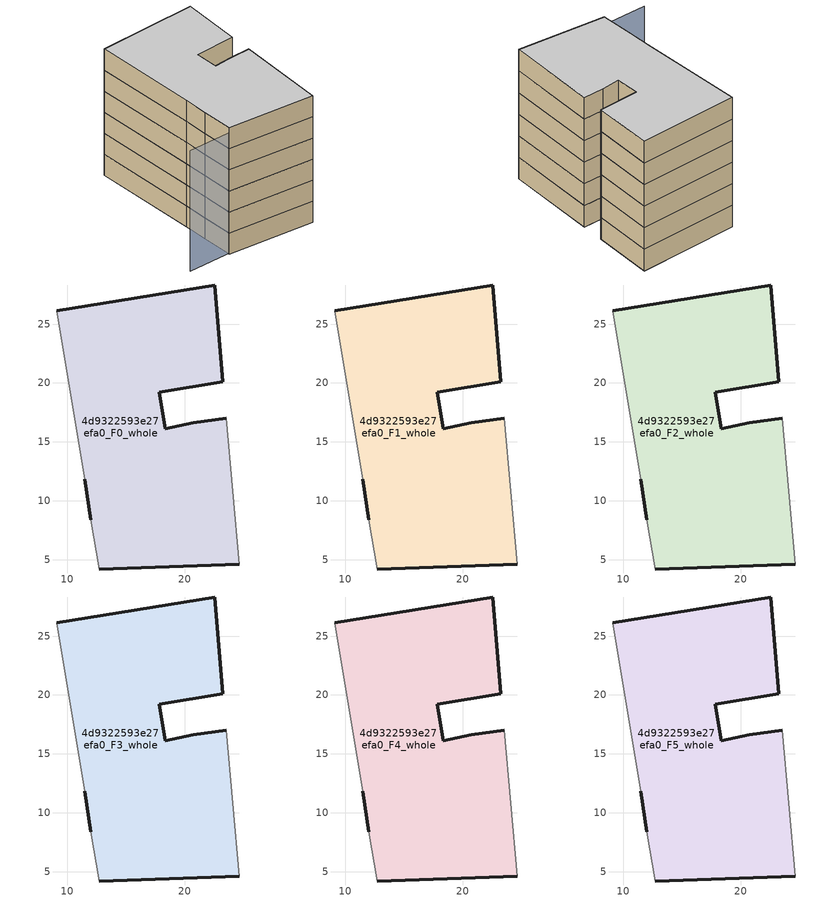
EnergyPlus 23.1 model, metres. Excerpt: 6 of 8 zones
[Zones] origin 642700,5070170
4d9322593e27efa0_F0_whole
 floor ground (EU_floor_Construction): 24.61,4.6 23.52,17.01 20.71,16.61 18.31,16.11 17.81,19.21 23.22,20.11 22.52,28.32 9.11,26.12 11.51,11.81 12.01,8.41 12.7,4.21 z0
 wall outside (EU_wall_Construction): 9.11,26.12 22.52,28.32 23.22,20.11 17.81,19.21 18.31,16.11 20.71,16.61 23.52,17.01 / 24.61,4.6 12.7,4.21 / 12.01,8.41 11.51,11.81 z0:3
 wall adiabatic (EU_wall_Construction): 23.52,17.01 24.61,4.6 / 12.7,4.21 12.01,8.41 / 11.51,11.81 9.11,26.12 z0:3
4d9322593e27efa0_F1_whole
 floor to 4d9322593e27efa0_F0_whole (EU_floor_Construction): 24.61,4.6 23.52,17.01 20.71,16.61 18.31,16.11 17.81,19.21 23.22,20.11 22.52,28.32 9.11,26.12 11.5,11.81 12,8.41 12.7,4.21 z3
 wall outside (EU_wall_Construction): 9.11,26.12 22.52,28.32 23.22,20.11 17.81,19.21 18.31,16.11 20.71,16.61 23.52,17.01 / 24.61,4.6 12.7,4.21 / 12.01,8.41 11.51,11.81 z3:6
 wall adiabatic (EU_wall_Construction): 23.52,17.01 24.61,4.6 / 12.7,4.21 12.01,8.41 / 11.51,11.81 9.11,26.12 z3:6
4d9322593e27efa0_F2_whole
 floor to 4d9322593e27efa0_F1_whole (EU_floor_Construction): 24.61,4.6 23.52,17.01 20.71,16.61 18.31,16.11 17.81,19.21 23.22,20.11 22.52,28.32 9.11,26.12 11.5,11.81 12,8.41 12.7,4.21 z6
 wall outside (EU_wall_Construction): 9.11,26.12 22.52,28.32 23.22,20.11 17.81,19.21 18.31,16.11 20.71,16.61 23.52,17.01 / 24.61,4.6 12.7,4.21 / 12.01,8.41 11.51,11.81 z6:9
 wall adiabatic (EU_wall_Construction): 23.52,17.01 24.61,4.6 / 12.7,4.21 12.01,8.41 / 11.51,11.81 9.11,26.12 z6:9
4d9322593e27efa0_F3_whole
 floor to 4d9322593e27efa0_F2_whole (EU_floor_Construction): 24.61,4.6 23.52,17.01 20.71,16.61 18.31,16.11 17.81,19.21 23.22,20.11 22.52,28.32 9.11,26.12 11.5,11.81 12,8.41 12.7,4.21 z9
 wall outside (EU_wall_Construction): 9.11,26.12 22.52,28.32 23.22,20.11 17.81,19.21 18.31,16.11 20.71,16.61 23.52,17.01 / 24.61,4.6 12.7,4.21 / 12.01,8.41 11.51,11.81 z9:12
 wall adiabatic (EU_wall_Construction): 23.52,17.01 24.61,4.6 / 12.7,4.21 12.01,8.41 / 11.51,11.81 9.11,26.12 z9:12
4d9322593e27efa0_F4_whole
 floor to 4d9322593e27efa0_F3_whole (EU_floor_Construction): 24.61,4.6 23.52,17.01 20.71,16.61 18.31,16.11 17.81,19.21 23.22,20.11 22.52,28.32 9.11,26.12 11.5,11.81 12,8.41 12.7,4.21 z12
 wall outside (EU_wall_Construction): 9.11,26.12 22.52,28.32 23.22,20.11 17.81,19.21 18.31,16.11 20.71,16.61 23.52,17.01 / 24.61,4.6 12.7,4.21 / 12.01,8.41 11.51,11.81 z12:15
 wall adiabatic (EU_wall_Construction): 23.52,17.01 24.61,4.6 / 12.7,4.21 12.01,8.41 / 11.51,11.81 9.11,26.12 z12:15
4d9322593e27efa0_F5_whole
 floor to 4d9322593e27efa0_F4_whole (EU_floor_Construction): 24.61,4.6 23.52,17.01 20.71,16.61 18.31,16.11 17.81,19.21 23.22,20.11 22.52,28.32 9.11,26.12 11.5,11.81 12,8.41 12.7,4.21 z15
 wall outside (EU_wall_Construction): 9.11,26.12 22.52,28.32 23.22,20.11 17.81,19.21 18.31,16.11 20.71,16.61 23.52,17.01 / 24.61,4.6 12.7,4.21 / 12.01,8.41 11.51,11.81 z15:18
 wall adiabatic (EU_wall_Construction): 23.52,17.01 24.61,4.6 / 12.7,4.21 12.01,8.41 / 11.51,11.81 9.11,26.12 z15:18
 ceiling to 4d9322593e27efa0_F6_whole (EU_floor_Construction): 22.52,28.32 23.22,20.11 17.81,19.21 18.31,16.11 20.71,16.61 23.52,17.01 24.61,4.6 12.7,4.21 12,8.41 11.5,11.81 9.11,26.12 z18
shading: 6.9,3.71 22.08,5.63 z0:17.1
[Building]
EU S2 Campaign: North Axis=0; Terrain=City; Solar Distribution=FullExterior
[Site:Location]
Lyon-Bron: Latitude=45.75; Longitude=5; Time Zone=1; Elevation=198
[SizingPeriod:WeatherFileDays]
AnnualSizingPeriod: Begin Month=1; Begin Day of Month=1; End Month=12; End Day of Month=31; Day of Week for Start Day=Monday; Use Weather File Daylight Saving Period=No; Use Weather File Rain and Snow Indicators=No
[MATERIAL]
EU_InternalMass_Material: Roughness=MediumRough; Thickness=0.1; Conductivity=1; Density=1800; Specific Heat=900; Thermal Absorptance=0.9; Solar Absorptance=0.7; Visible Absorptance=0.7
[MATERIAL:NOMASS] Roughness=MediumRough; Thermal Absorptance=0.9; Solar Absorptance=0.7; Visible Absorptance=0.7
Name | Thermal Resistance
EU_wall_NoMass | 0.776494
EU_floor_NoMass | 0.421597
[CONSTRUCTION]
EU_wall_Construction: EU_wall_NoMass
EU_floor_Construction: EU_floor_NoMass
EU_InternalMass_Construction: EU_InternalMass_Material
[ZONE] Type=1; Multiplier=1; Ceiling Height=autocalculate; Floor Area=autocalculate; Part of Total Floor Area=Yes
Name | Volume
4d9322593e27efa0_F0_whole | 826.353
4d9322593e27efa0_F1_whole; 4d9322593e27efa0_F2_whole; 4d9322593e27efa0_F3_whole; 4d9322593e27efa0_F4_whole; 4d9322593e27efa0_F5_whole | 826.355
[INTERNALMASS] Construction=EU_InternalMass_Construction; Surface Area=275.451
Name | Zone or ZoneList
4d9322593e27efa0_F0_whole_EU_InternalMass | 4d9322593e27efa0_F0_whole
4d9322593e27efa0_F1_whole_EU_InternalMass | 4d9322593e27efa0_F1_whole
4d9322593e27efa0_F2_whole_EU_InternalMass | 4d9322593e27efa0_F2_whole
4d9322593e27efa0_F3_whole_EU_InternalMass | 4d9322593e27efa0_F3_whole
4d9322593e27efa0_F4_whole_EU_InternalMass | 4d9322593e27efa0_F4_whole
4d9322593e27efa0_F5_whole_EU_InternalMass | 4d9322593e27efa0_F5_whole
[OTHEREQUIPMENT] Fuel Type=Electricity; Design Level Calculation Method=Watts/Area; Power per Zone Floor Area=1; Fraction Latent=0; Fraction Radiant=0; Fraction Lost=0; Carbon Dioxide Generation Rate=0; EndUse Subcategory=EU_Step8_InternalGains
Name | Zone or ZoneList or Space or SpaceList | Schedule
EU_Step8_InternalGain_4d9322593e27efa0_F0_whole_f000 | 4d9322593e27efa0_F0_whole | EU_Step8_GainSchedule_4d9322593e27efa0_F0_whole_f000
EU_Step8_InternalGain_4d9322593e27efa0_F1_whole_f000 | 4d9322593e27efa0_F1_whole | EU_Step8_GainSchedule_4d9322593e27efa0_F1_whole_f000
EU_Step8_InternalGain_4d9322593e27efa0_F2_whole_f000 | 4d9322593e27efa0_F2_whole | EU_Step8_GainSchedule_4d9322593e27efa0_F2_whole_f000
EU_Step8_InternalGain_4d9322593e27efa0_F3_whole_f000 | 4d9322593e27efa0_F3_whole | EU_Step8_GainSchedule_4d9322593e27efa0_F3_whole_f000
EU_Step8_InternalGain_4d9322593e27efa0_F4_whole_f000 | 4d9322593e27efa0_F4_whole | EU_Step8_GainSchedule_4d9322593e27efa0_F4_whole_f000
EU_Step8_InternalGain_4d9322593e27efa0_F5_whole_f000 | 4d9322593e27efa0_F5_whole | EU_Step8_GainSchedule_4d9322593e27efa0_F5_whole_f000
[ZONEVENTILATION:DESIGNFLOWRATE] Schedule=EU_AlwaysOn; Design Flow Rate Calculation Method=AirChanges/Hour; Air Changes per Hour=0.693814; Ventilation Type=Natural; Fan Pressure Rise=0; Fan Total Efficiency=1; Constant Term Coefficient=1; Temperature Term Coefficient=0; Velocity Term Coefficient=0; Velocity Squared Term Coefficient=0; Minimum Indoor Temperature=-100; Maximum Indoor Temperature=100; Delta Temperature=-100; Minimum Outdoor Temperature=-100; Maximum Outdoor Temperature=100; Maximum Wind Speed=40
Name | Zone or ZoneList or Space or SpaceList
EU_ConstantAir_4d9322593e27efa0_F0_whole | 4d9322593e27efa0_F0_whole
EU_ConstantAir_4d9322593e27efa0_F1_whole | 4d9322593e27efa0_F1_whole
EU_ConstantAir_4d9322593e27efa0_F2_whole | 4d9322593e27efa0_F2_whole
EU_ConstantAir_4d9322593e27efa0_F3_whole | 4d9322593e27efa0_F3_whole
EU_ConstantAir_4d9322593e27efa0_F4_whole | 4d9322593e27efa0_F4_whole
EU_ConstantAir_4d9322593e27efa0_F5_whole | 4d9322593e27efa0_F5_whole
[HVACTEMPLATE:THERMOSTAT] Constant Heating Setpoint=20; Constant Cooling Setpoint=50
EU_HeatOnly_4d9322593e27efa0_F0_whole; EU_HeatOnly_4d9322593e27efa0_F1_whole; EU_HeatOnly_4d9322593e27efa0_F2_whole; EU_HeatOnly_4d9322593e27efa0_F3_whole; EU_HeatOnly_4d9322593e27efa0_F4_whole; EU_HeatOnly_4d9322593e27efa0_F5_whole; EU_HeatOnly_4d9322593e27efa0_F6_whole; EU_HeatOnly_4d9322593e27efa0_F7_whole
[HVACTEMPLATE:ZONE:IDEALLOADSAIRSYSTEM] System Availability Schedule=EU_AlwaysOn; Maximum Heating Supply Air Temperature=50; Minimum Cooling Supply Air Temperature=13; Maximum Heating Supply Air Humidity Ratio=0.0156; Minimum Cooling Supply Air Humidity Ratio=0.0077; Heating Limit=NoLimit; Cooling Limit=NoLimit; Heating Availability Schedule=EU_AlwaysOn; Cooling Availability Schedule=EU_CoolingOff; Dehumidification Control Type=ConstantSensibleHeatRatio; Cooling Sensible Heat Ratio=0.7; Dehumidification Setpoint=60; Humidification Control Type=None; Humidification Setpoint=30; Outdoor Air Method=None; Outdoor Air Flow Rate per Person=0.00944; Outdoor Air Flow Rate per Zone Floor Area=0; Outdoor Air Flow Rate per Zone=0; Demand Controlled Ventilation Type=None; Outdoor Air Economizer Type=NoEconomizer; Heat Recovery Type=None; Sensible Heat Recovery Effectiveness=0.7; Latent Heat Recovery Effectiveness=0.65
Name | Template Thermostat
4d9322593e27efa0_F0_whole | EU_HeatOnly_4d9322593e27efa0_F0_whole
4d9322593e27efa0_F1_whole | EU_HeatOnly_4d9322593e27efa0_F1_whole
4d9322593e27efa0_F2_whole | EU_HeatOnly_4d9322593e27efa0_F2_whole
4d9322593e27efa0_F3_whole | EU_HeatOnly_4d9322593e27efa0_F3_whole
4d9322593e27efa0_F4_whole | EU_HeatOnly_4d9322593e27efa0_F4_whole
4d9322593e27efa0_F5_whole | EU_HeatOnly_4d9322593e27efa0_F5_whole
[SIZING:ZONE] Zone Cooling Design Supply Air Temperature Input Method=SupplyAirTemperature; Zone Cooling Design Supply Air Temperature=13; Zone Heating Design Supply Air Temperature Input Method=SupplyAirTemperature; Zone Heating Design Supply Air Temperature=50; Zone Cooling Design Supply Air Humidity Ratio=0.008; Zone Heating Design Supply Air Humidity Ratio=0.008; Cooling Design Air Flow Method=DesignDay; Cooling Design Air Flow Rate=0; Cooling Minimum Air Flow per Zone Floor Area=0.000762; Cooling Minimum Air Flow=0; Cooling Minimum Air Flow Fraction=0.2; Heating Design Air Flow Method=DesignDay; Heating Design Air Flow Rate=0; Heating Maximum Air Flow per Zone Floor Area=0.002032; Heating Maximum Air Flow=0.141576; Heating Maximum Air Flow Fraction=0.3; Account for Dedicated Outdoor Air System=No; Dedicated Outdoor Air System Control Strategy=NeutralSupplyAir; Dedicated Outdoor Air Low Setpoint Temperature for Design=autosize; Dedicated Outdoor Air High Setpoint Temperature for Design=autosize; Zone Load Sizing Method=Sensible Load Only No Latent Load; Zone Latent Cooling Design Supply Air Humidity Ratio Input Method=HumidityRatioDifference; Zone Cooling Design Supply Air Humidity Ratio Difference=0.005; Zone Latent Heating Design Supply Air Humidity Ratio Input Method=HumidityRatioDifference; Zone Humidification Design Supply Air Humidity Ratio Difference=0.005
4d9322593e27efa0_F0_whole; 4d9322593e27efa0_F1_whole; 4d9322593e27efa0_F2_whole; 4d9322593e27efa0_F3_whole; 4d9322593e27efa0_F4_whole; 4d9322593e27efa0_F5_whole
[SCHEDULE:CONSTANT]
Name | Hourly Value
EU_AlwaysOn | 1
EU_CoolingOff | 0
[SCHEDULE:FILE] Column Number=1; Rows to Skip at Top=0; Number of Hours of Data=8760; Column Separator=Comma; Interpolate to Timestep=No; Minutes per Item=60; Adjust Schedule for Daylight Savings=Yes
Name | File
EU_Step8_GainSchedule_4d9322593e27efa0_F0_whole_f000 | ../../schedules/4d9322593e27efa0/4d9322593e27efa0_F0_whole_f000_gain.csv
EU_Step8_GainSchedule_4d9322593e27efa0_F1_whole_f000 | ../../schedules/4d9322593e27efa0/4d9322593e27efa0_F1_whole_f000_gain.csv
EU_Step8_GainSchedule_4d9322593e27efa0_F2_whole_f000 | ../../schedules/4d9322593e27efa0/4d9322593e27efa0_F2_whole_f000_gain.csv
EU_Step8_GainSchedule_4d9322593e27efa0_F3_whole_f000 | ../../schedules/4d9322593e27efa0/4d9322593e27efa0_F3_whole_f000_gain.csv
EU_Step8_GainSchedule_4d9322593e27efa0_F4_whole_f000 | ../../schedules/4d9322593e27efa0/4d9322593e27efa0_F4_whole_f000_gain.csv
EU_Step8_GainSchedule_4d9322593e27efa0_F5_whole_f000 | ../../schedules/4d9322593e27efa0/4d9322593e27efa0_F5_whole_f000_gain.csv
